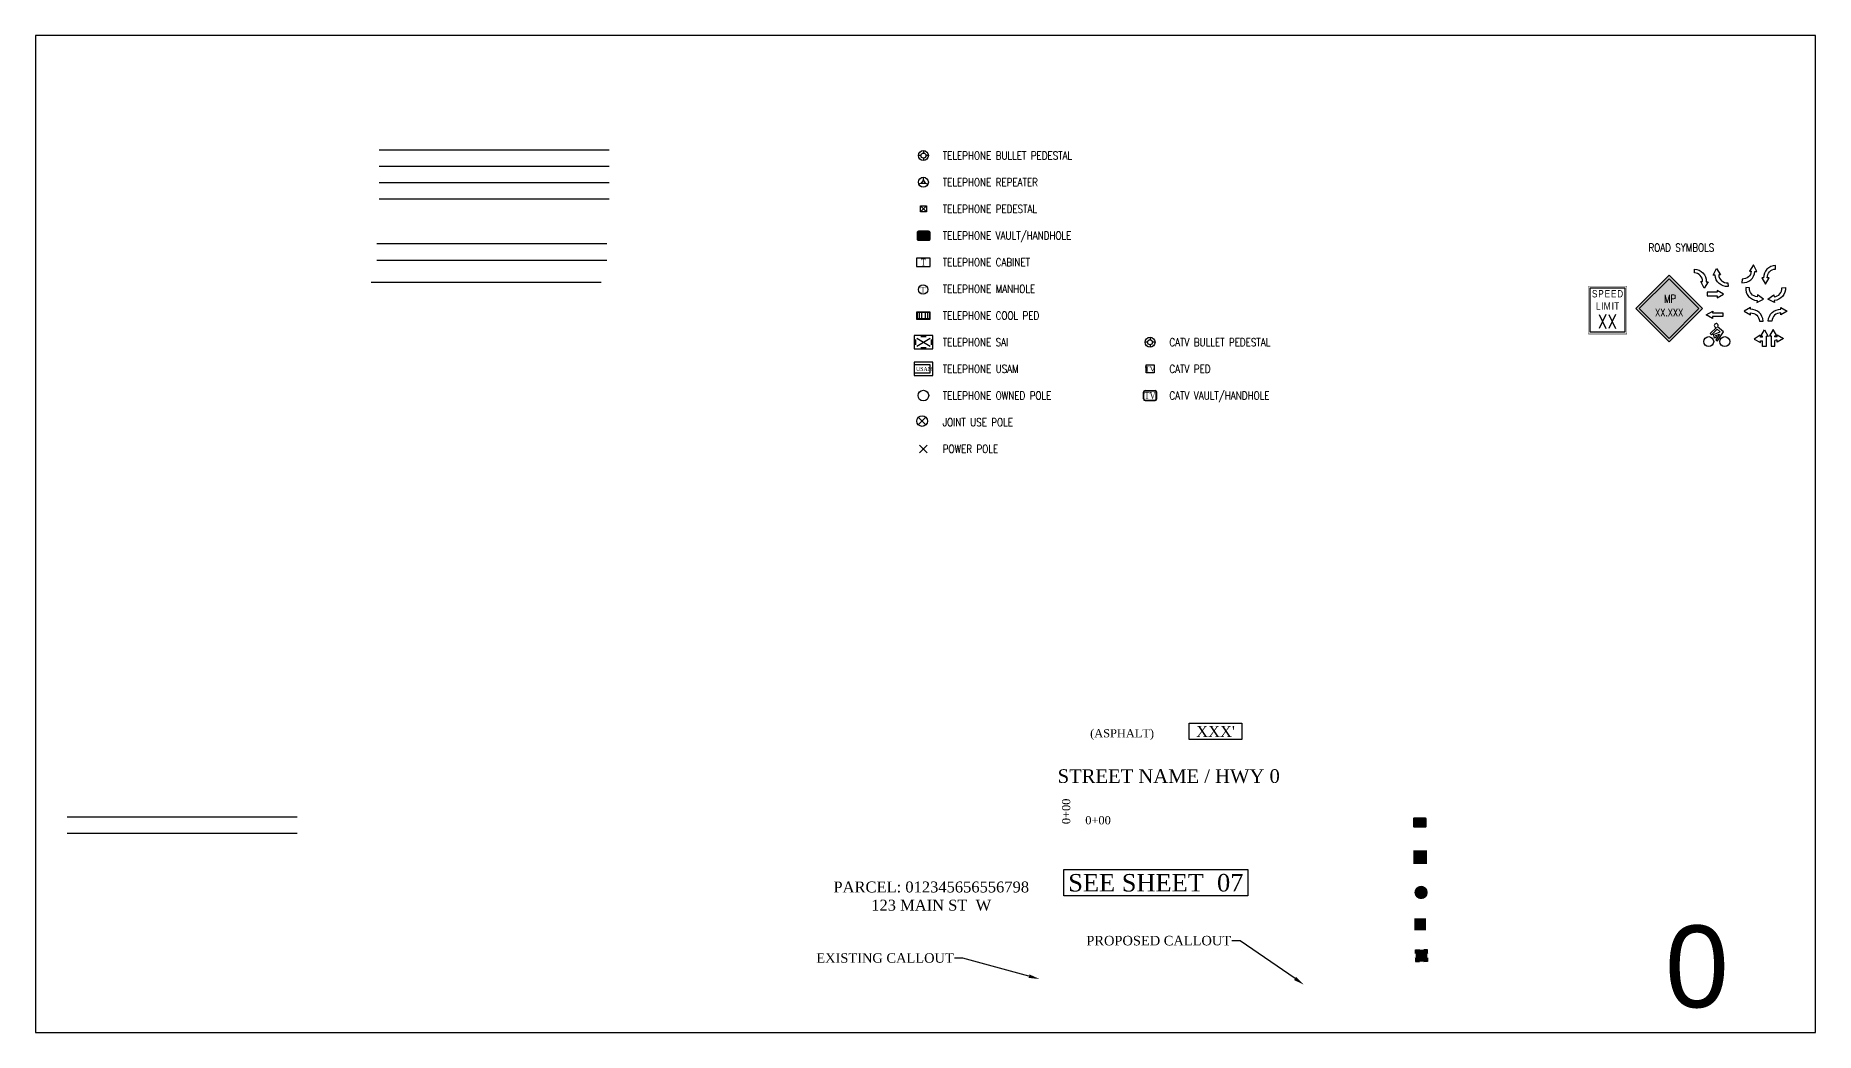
# Model space of a CAD drawing. Header units: feet. Extents: x 865220 to 5696323, y -2240498 to 1923703.
# Drawn here: x 2843857 to 2844509, y 952593 to 952959 of the extents above; entities that cross this region are included whole.
import ezdxf
from ezdxf import colors
from ezdxf.entities.mleader import LeaderData, LeaderLine
from ezdxf.enums import TextEntityAlignment as Align
from ezdxf.lldxf.tags import DXFTag
from ezdxf.math import Vec2, Vec3

# ---------------------------------------------------------------- set-up
doc = ezdxf.new("R2010")
doc.units = ezdxf.units.FT
doc.header["$LTSCALE"] = 0.015
doc.header["$MEASUREMENT"] = 0
doc.set_wipeout_variables(frame=1)
for name, color, linetype in [('ADDRESS', 7, 'Continuous'), ('BOC', 7, 'BOC'), ('BORDER', 7, 'Continuous'), ('CATV STRUCT-EX', 30, 'CATV'), ('CENTER_LINE', 7, 'CL'), ('DETAIL', 7, 'Continuous'), ('DIMENSION-PROP', 7, 'Continuous'), ('EASEMENT', 7, 'EASEMENT'), ('ELEC STRUCT-EX', 1, 'Continuous'), ('EOP', 7, 'EOP'), ('F1', 112, 'F1'), ('FOOTAGE', 7, 'Continuous'), ('NOTES', 7, 'Continuous'), ('PUE', 7, 'PUE'), ('RUNNING LINE (AERIAL)', 10, 'Continuous'), ('RW', 174, 'RW'), ('STATIONING', 7, 'Continuous'), ('STREET NAME', 7, 'Continuous'), ('TAIL', 1, 'MST'), ('TEL LINE', 30, 'TEL'), ('TELEPHONE STRUCT-EX', 30, 'Continuous'), ('TELEPHONE STRUCT-PROP', 6, 'Continuous'), ('TRAFFIC LANE', 254, 'LANE')]:
    doc.layers.add(name, color=color, linetype=linetype)
doc.layers.add('RUNNING LINE (UNDERGROUND)', color=10, linetype='Continuous', lineweight=40)
doc.layers.add('WORK BOUNDARY', color=110, linetype='Continuous', lineweight=40)
doc.styles.add('Dimensions 100', font='arial.ttf')
doc.styles.add('Line', font='txt.shx', dxfattribs={"height": 3})
doc.styles.add('RS332', font='romans.shx', dxfattribs={"width": 0.8})
doc.styles.add('SIMPLEX', font='times.ttf', dxfattribs={"width": 0.8})
doc.styles.get("Standard").update_dxf_attribs({"font": 'times.ttf'})
doc.styles.add('Utilities', font='arial.ttf', dxfattribs={"height": 2.5})
tags = doc.linetypes.add('BOC', pattern='A,100,-5,["BOC",Line,S=1,R=0,X=0,Y=-1.5],-12', length=117).pattern_tags.tags
tags[6] = DXFTag(74, 10)
tags = doc.linetypes.add('CATV', pattern='A,20,-5,["CATV",Line,S=1,R=0,X=-2,Y=-1.5],-12', length=37).pattern_tags.tags
tags[6] = DXFTag(74, 10)
tags = doc.linetypes.add('CL', pattern='A,10,-8,8,-8,35,-8,8,-8,20,-5,["C/L",Line,S=1,R=0,X=0,Y=-1.5],-12,10', length=140).pattern_tags.tags
tags[22] = DXFTag(74, 10)
tags = doc.linetypes.add('EASEMENT', pattern='A,20,-4,4,-4,4,-4,4,-5,["ESMT",Line,S=1,R=0,X=-2,Y=-1.5],-12,4,-4', length=69).pattern_tags.tags
tags[18] = DXFTag(74, 10)
tags = doc.linetypes.add('EOP', pattern='A,100,-5,["EOP",Line,S=1,R=0,X=0,Y=-1.5],-12', length=117).pattern_tags.tags
tags[6] = DXFTag(74, 10)
tags = doc.linetypes.add('F1', pattern='A,15,-5,["F1",Line,S=1.5,R=0,X=0,Y=-1.5],-12', length=32).pattern_tags.tags
tags[6] = DXFTag(74, 10)
tags = doc.linetypes.add('LANE', pattern='A,10,-8,8,-8,8,-8,20,-5,["LANE",Line,S=1,R=0,X=0,Y=-1.5],-18,10', length=103).pattern_tags.tags
tags[18] = DXFTag(74, 10)
tags = doc.linetypes.add('MST', pattern='A,5,-5,5,-5,["TAIL",Line,S=1.5,R=0,X=0,Y=-1.5],-20', length=40).pattern_tags.tags
tags[10] = DXFTag(74, 10)
tags = doc.linetypes.add('PUE', pattern='A,20,-4,4,-4,4,-4,4,-5,["PUE",Line,S=1,R=0,X=0,Y=-1.5],-12,4,-4', length=69).pattern_tags.tags
tags[18] = DXFTag(74, 10)
tags = doc.linetypes.add('RW', pattern='A,10,-8,8,-8,8,-8,20,-5,["R/W",Line,S=1,R=0,X=0,Y=-1.5],-12,10', length=97).pattern_tags.tags
tags[18] = DXFTag(74, 10)
tags = doc.linetypes.add('TEL', pattern='A,20,-5,["T",Line,S=1,R=0,X=0,Y=-1.5],-12', length=37).pattern_tags.tags
tags[6] = DXFTag(74, 10)

# ---------------------------------------------------------------- blocks, each defined once
blk = doc.blocks.new("4'x4' BORE PIT")
at = {"color": 6}
blk.add_wipeout([(-2, 2), (2, 2), (2, -2), (-2, -2)], dxfattribs=at)
at = {"ltscale": 40, "true_color": 0xffffff}
h = blk.add_hatch(color=7, dxfattribs=at)
h.dxf.hatch_style = 1
h.paths.add_polyline_path([(-2, -2), (2, -2), (2, 2), (-2, 2)])
at = {"layer": 'RUNNING LINE (UNDERGROUND)', "color": 6, "lineweight": 0, "const_width": 0.3, "flags": 128}
blk.add_lwpolyline([(-2, 2), (2, 2), (2, -2), (-2, -2)], close=True, dxfattribs=at)
blk = doc.blocks.new('NEW HH')
at = {"ltscale": 40, "true_color": 0xffffff}
h = blk.add_hatch(color=7, dxfattribs=at)
h.dxf.hatch_style = 1
h.paths.add_polyline_path([(-0.061, -0.031, 0.414214), (-0.046, -0.046), (0.046, -0.046, 0.414214), (0.061, -0.031), (0.061, 0.031, 0.414214), (0.046, 0.046), (-0.046, 0.046, 0.414214), (-0.061, 0.031)])
at = {"layer": 'RUNNING LINE (UNDERGROUND)', "color": 6, "lineweight": 0, "const_width": 0.005, "flags": 128}
blk.add_lwpolyline([(-0.061, 0.031), (-0.061, -0.031, 0.414214), (-0.046, -0.046), (0.046, -0.046, 0.414214), (0.061, -0.031), (0.061, 0.031, 0.414214), (0.046, 0.046), (-0.046, 0.046, 0.414214)], format="xyb", close=True, dxfattribs=at)
at = {"layer": 'TELEPHONE STRUCT-PROP', "color": 18, "true_color": 0x000000, "style": 'Utilities'}
blk.add_text('HH', height=0.05, dxfattribs=at).set_placement((0, 0), align=Align.MIDDLE_CENTER)
blk = doc.blocks.new('Turn Arrow 1')
at = {"layer": 'TRAFFIC LANE'}
blk.add_lwpolyline([(6.03, 6.95, -0.414017), (1.59, 3.08), (1.47, 1.3, 0.414017), (7.82, 6.82), (8.73, 6.76), (7.14, 10.02), (5.12, 7.01)], format="xyb", close=True, dxfattribs=at).dxf.unprotected_set("ltscale", 0)
blk = doc.blocks.new('Turn Arrow 2')
at = {"layer": 'TRAFFIC LANE'}
blk.add_lwpolyline([(2.39, 4, -0.414017), (6.43, 8.28), (6.38, 10.07, 0.414017), (0.6, 3.95), (-0.32, 3.92), (1.58, 0.84), (3.3, 4.03)], format="xyb", close=True, dxfattribs=at).dxf.unprotected_set("ltscale", 0)
blk = doc.blocks.new('Turn Arrow Hybrid 1')
at = {"layer": 'TRAFFIC LANE', "ltscale": 10}
blk.add_lwpolyline([(26429.56, 28334.88), (26429.56, 28335.33), (26430.46, 28335.33), (26428.67, 28338.45), (26426.85, 28335.31), (26427.77, 28335.32), (26427.8, 28330.31), (26429.59, 28330.32), (26429.57, 28333.06)], dxfattribs=at)
blk.add_lwpolyline([(26429.56, 28334.88, -0.046171), (26430.66, 28334.95), (26430.69, 28335.86), (26433.77, 28333.96), (26430.58, 28332.24), (26430.61, 28333.16, 0.062647), (26429.57, 28333.06, 0.062647)], format="xyb", dxfattribs=at)
blk = doc.blocks.new('Turn Arrow Hybrid 2')
at = {"layer": 'TRAFFIC LANE', "ltscale": 10}
blk.add_lwpolyline([(26423.55, 28334.64, 0.046171), (26422.46, 28334.71), (26422.43, 28335.62), (26419.35, 28333.72), (26422.54, 28332), (26422.51, 28332.92, -0.062647), (26423.54, 28332.82, -0.062647)], format="xyb", dxfattribs=at)
blk.add_lwpolyline([(26423.55, 28334.64), (26423.56, 28335.09), (26422.66, 28335.09), (26424.44, 28338.21), (26426.26, 28335.07), (26425.35, 28335.08), (26425.32, 28330.07), (26423.53, 28330.08), (26423.54, 28332.82)], dxfattribs=at)
blk = doc.blocks.new('TELEPHONE BULLET PEDESTAL')
at = {"layer": 'TELEPHONE STRUCT-EX'}
for p, q in [((-0.9375, 0), (-1.875, 0)), ((-0.9375, 0), (-1.875, 0)), ((0, 1.875), (0, 0.9375)), ((0, 1.875), (0, 0.9375)), ((1.875, 0), (0.9375, 0)), ((1.875, 0), (0.9375, 0)), ((0, -0.9375), (0, -1.875)), ((0, -0.9375), (0, -1.875))]:
    blk.add_line(p, q, dxfattribs=at)
for radius in [1.875, 1.875, 0.9375, 0.9375]:
    blk.add_circle((0, 0), radius, dxfattribs=at)
blk = doc.blocks.new('TELEPHONE REPEATER')
at = {"layer": 'TELEPHONE STRUCT-EX'}
for p, q in [((0, 0.94), (-0.86, -0.37)), ((0, 0.94), (0, 1.88)), ((0.86, -0.37), (0, 0.94)), ((-0.86, -0.37), (-1.73, -0.73)), ((-0.86, -0.37), (0.86, -0.37)), ((0.86, -0.37), (1.73, -0.73))]:
    blk.add_line(p, q, dxfattribs=at)
blk.add_circle((0, 0), 1.88, dxfattribs=at)
blk = doc.blocks.new('TELPED')
at = {"linetype": 'Continuous', "flags": 128}
blk.add_lwpolyline([(0.28, 0.28), (0.28, -0.28), (-0.28, -0.28), (-0.28, 0.28)], close=True, dxfattribs=at)
blk = doc.blocks.new('TELEPHONE PEDESTAL')
at = {"layer": 'TELEPHONE STRUCT-EX'}
for p, q in [((-1.12, 1.12), (1.12, -1.12)), ((1.12, 1.12), (-1.12, -1.12))]:
    blk.add_line(p, q, dxfattribs=at)
at = {"layer": 'TELEPHONE STRUCT-EX', "xscale": 4, "yscale": 4, "zscale": 4}
blk.add_blockref('TELPED', (0, 0), dxfattribs=at)
blk = doc.blocks.new('TELEPHONE MANHOLE')
at = {"layer": 'TELEPHONE STRUCT-EX'}
blk.add_circle((0, 0), 1.76, dxfattribs=at)
at = {"layer": 'TELEPHONE STRUCT-EX', "style": 'SIMPLEX'}
blk.add_text('T', height=2, dxfattribs=at).set_placement((0, 0.01), align=Align.MIDDLE_CENTER)
blk = doc.blocks.new('SAI')
at = {"layer": 'TELEPHONE STRUCT-EX'}
for p, q in [((3.5, 2.5), (-3.5, 2.5)), ((-3.5, 2.5), (-3.5, -2.5)), ((-3, 1), (-3, -1)), ((-2.5, 1.5), (2.5, -1.5)), ((-2.5, -1.5), (2.5, 1.5)), ((1, 2), (-1, 2)), ((3, -1), (3, 1)), ((3.5, -2.5), (3.5, 2.5)), ((-3.5, -2.5), (3.5, -2.5)), ((-1, -2), (1, -2))]:
    blk.add_line(p, q, dxfattribs=at)
blk = doc.blocks.new('TELEPHONE CABINET')
at = {"layer": 'TELEPHONE STRUCT-EX', "linetype": 'Continuous'}
blk.add_lwpolyline([(-2.6, -1.6), (2.6, -1.6), (2.6, 1.6), (-2.6, 1.6)], close=True, dxfattribs=at)
at = {"layer": 'TELEPHONE STRUCT-EX', "style": 'SIMPLEX', "width": 0.8}
blk.add_text('T', height=2.6, dxfattribs=at).set_placement((0, 0), align=Align.MIDDLE_CENTER)
blk = doc.blocks.new('TELEPHONE COOL PED')
at = {"layer": 'TELEPHONE STRUCT-EX'}
for p, q in [((-1.55, 1.23), (-1.55, -1.23)), ((-0.73, 1.23), (-0.73, -1.23)), ((0.73, 1.23), (0.73, -1.23)), ((1.55, 1.23), (1.55, -1.23))]:
    blk.add_line(p, q, dxfattribs=at)
at = {"layer": 'TELEPHONE STRUCT-EX', "flags": 128}
for points in [[(2.46, 1.43), (2.46, -1.43), (-2.46, -1.43), (-2.46, 1.43)], [(2.26, 1.23), (2.26, -1.23), (-2.26, -1.23), (-2.26, 1.23)]]:
    blk.add_lwpolyline(points, close=True, dxfattribs=at)
blk = doc.blocks.new('TELEPHONE USAM')
at = {"layer": 'TELEPHONE STRUCT-EX'}
for p, q in [((-3.5, 2.5), (-3.5, -2.5)), ((3.5, 2.5), (-3.5, 2.5)), ((2.5, 1.5), (-3.5, 1.5)), ((2.5, -1.5), (2.5, 1.5)), ((3.5, -2.5), (3.5, 2.5)), ((-3.5, -1.5), (2.5, -1.5)), ((-3.5, -2.5), (3.5, -2.5))]:
    blk.add_line(p, q, dxfattribs=at)
at = {"layer": 'TELEPHONE STRUCT-EX', "style": 'SIMPLEX', "width": 0.8}
blk.add_text('USAM', height=1.5, dxfattribs=at).set_placement((-2.77, -0.76))
blk = doc.blocks.new('TELEPHONE OWNED POLE')
at = {"layer": 'TELEPHONE STRUCT-EX'}
blk.add_circle((0, 0), 2, dxfattribs=at)
blk = doc.blocks.new('CATV PED')
at = {"layer": 'CATV STRUCT-EX', "flags": 128}
blk.add_lwpolyline([(1.5, -1.5), (-1.5, -1.5), (-1.5, 1.5), (1.5, 1.5)], close=True, dxfattribs=at)
at = {"layer": 'CATV STRUCT-EX', "style": 'SIMPLEX', "width": 0.8}
blk.add_text('TV', height=2, dxfattribs=at).set_placement((0, 0), align=Align.MIDDLE_CENTER)
blk = doc.blocks.new('CATV VAULT - HH')
at = {"layer": 'CATV STRUCT-EX'}
for p, q in [((-2.5, -1.25), (-2.5, 1.25)), ((-2.35, -1.25), (-2.35, 1.25)), ((-1.88, 1.88), (1.88, 1.88)), ((-1.88, 1.72), (1.88, 1.72)), ((2.35, -1.25), (2.35, 1.25)), ((2.5, -1.25), (2.5, 1.25)), ((-1.88, -1.72), (1.88, -1.72)), ((-1.88, -1.88), (1.88, -1.88))]:
    blk.add_line(p, q, dxfattribs=at)
for centre, radius, start, end in [((-1.88, 1.25), 0.625, 90, 180), ((-1.88, 1.25), 0.475, 90, 180), ((1.88, 1.25), 0.625, 0, 90), ((1.88, 1.25), 0.475, 0, 90), ((-1.88, -1.25), 0.625, 180, 270), ((-1.88, -1.25), 0.475, 180, 270), ((1.88, -1.25), 0.625, 270, 0), ((1.88, -1.25), 0.475, 270, 0)]:
    blk.add_arc(centre, radius, start, end, dxfattribs=at)
at = {"layer": 'CATV STRUCT-EX', "style": 'SIMPLEX', "width": 0.8}
blk.add_text('TV', height=2.6, dxfattribs=at).set_placement((0, 0), align=Align.MIDDLE_CENTER)
blk = doc.blocks.new('CATV BULLET PEDESTAL')
at = {"layer": 'CATV STRUCT-EX'}
for p, q in [((-0.9375, 0), (-1.875, 0)), ((-0.9375, 0), (-1.875, 0)), ((0, 1.875), (0, 0.9375)), ((0, 1.875), (0, 0.9375)), ((1.875, 0), (0.9375, 0)), ((1.875, 0), (0.9375, 0)), ((0, -0.9375), (0, -1.875)), ((0, -0.9375), (0, -1.875))]:
    blk.add_line(p, q, dxfattribs=at)
for radius in [1.875, 1.875, 0.9375, 0.9375]:
    blk.add_circle((0, 0), radius, dxfattribs=at)
blk = doc.blocks.new('Power Pole')
at = {"layer": 'ELEC STRUCT-EX'}
for p, q in [((1.38, 1.38), (-1.38, -1.38)), ((-1.38, 1.38), (1.38, -1.38))]:
    blk.add_line(p, q, dxfattribs=at)
blk = doc.blocks.new('EX HH')
at = {"ltscale": 40, "true_color": 0xffffff}
h = blk.add_hatch(color=7, dxfattribs=at)
h.dxf.hatch_style = 1
h.paths.add_polyline_path([(-0.061, -0.031, 0.414214), (-0.046, -0.046), (0.046, -0.046, 0.414214), (0.061, -0.031), (0.061, 0.031, 0.414214), (0.046, 0.046), (-0.046, 0.046, 0.414214), (-0.061, 0.031)])
at = {"color": 30, "const_width": 0.005, "flags": 128}
blk.add_lwpolyline([(-0.061, 0.031), (-0.061, -0.031, 0.414214), (-0.046, -0.046), (0.046, -0.046, 0.414214), (0.061, -0.031), (0.061, 0.031, 0.414214), (0.046, 0.046), (-0.046, 0.046, 0.414214)], format="xyb", close=True, dxfattribs=at)
at = {"layer": 'RUNNING LINE (UNDERGROUND)', "color": 7, "lineweight": -3, "flags": 128}
blk.add_lwpolyline([(-0.054, 0.031), (-0.054, -0.031, 0.414214), (-0.046, -0.038), (0.046, -0.038, 0.414214), (0.054, -0.031), (0.054, 0.031, 0.414214), (0.046, 0.038), (-0.046, 0.038, 0.414214)], format="xyb", close=True, dxfattribs=at)
at = {"layer": 'TELEPHONE STRUCT-PROP', "color": 30, "style": 'Utilities'}
blk.add_text('HH', height=0.05, dxfattribs=at).set_placement((0, 0), align=Align.MIDDLE_CENTER)
blk = doc.blocks.new('*U60')
at = {"ltscale": 40, "true_color": 0xffffff}
h = blk.add_hatch(color=7, dxfattribs=at)
h.dxf.hatch_style = 1
h.paths.add_polyline_path([(0, -13.51), (13.51, 0), (0, 13.51), (-13.51, 0)])
at = {"color": 18, "lineweight": 25, "ltscale": 40, "true_color": 0x000000}
for points in [[(-13.51, 0), (0, 13.51), (13.51, 0), (0, -13.51)], [(-12.09, 0), (0, 12.09), (12.09, 0), (0, -12.09)]]:
    blk.add_lwpolyline(points, close=True, dxfattribs=at)
at = {"layer": 'NOTES', "color": 18, "lineweight": 25, "ltscale": 10, "true_color": 0x000000, "insert": (-3.42, 5.6), "char_height": 3.2, "attachment_point": 1, "style": 'RS332'}
blk.add_mtext_dynamic_manual_height_columns('\\pxqc;MP', width=7.621, gutter_width=24, heights=[0], dxfattribs=at)
at = {"layer": 'NOTES', "color": 18, "lineweight": 25, "ltscale": 3, "true_color": 0x000000, "style": 'RS332', "width": 0.8}
blk.add_attdef('X.XXX', text='', height=3, dxfattribs=at).set_placement((0.02, -3.11), align=Align.CENTER)
blk = doc.blocks.new('SPEED LIMIT')
at = {"color": 7}
blk.add_wipeout([(-11.7, 14.6), (11.7, 14.6), (11.7, -14.6), (-11.7, -14.6)], dxfattribs=at)
at = {"layer": 'NOTES', "color": 7, "ltscale": 10, "const_width": 0.3}
blk.add_lwpolyline([(-11.7, 14.6), (11.7, 14.6), (11.7, -14.6), (-11.7, -14.6)], close=True, dxfattribs=at)
at = {"layer": 'NOTES', "color": 7, "ltscale": 10}
blk.add_lwpolyline([(-10.6, 13.5), (10.6, 13.5), (10.6, -13.5), (-10.6, -13.5)], close=True, dxfattribs=at)
at = {"layer": 'NOTES', "color": 7, "ltscale": 10, "insert": (-6.5, 12.2), "char_height": 4.5, "attachment_point": 1, "style": 'RS332'}
blk.add_mtext_dynamic_manual_height_columns('\\pxqc;{\\fArial|b0|i0|c0|p34;\\T1.15;SPEED LIMIT}', width=13.46, gutter_width=30, heights=[0], dxfattribs=at)
at = {"layer": 'NOTES', "color": 7, "lineweight": 30, "ltscale": 3, "style": 'RS332', "width": 0.8}
blk.add_attdef('X', text='', height=8.5, dxfattribs=at).set_placement((-0.1, -11.3), align=Align.CENTER)
blk = doc.blocks.new('Traffic Arrow')
at = {"layer": 'TRAFFIC LANE'}
blk.add_lwpolyline([(9.01, 0.9), (4, 0.88), (4, 1.78), (0.89, -0.01), (4.02, -1.83), (4.01, -0.91), (9.02, -0.89)], close=True, dxfattribs=at).dxf.unprotected_set("ltscale", 0)
blk = doc.blocks.new('bike')
at = {"layer": 'TRAFFIC LANE', "flags": 128}
for points in [[(-0.3, 1.82), (-1.81, 0.33)], [(-1.81, 0.33), (-1.48, -0.01)], [(0.63, 0.76), (-0.1, 1.36), (-1.48, -0.01)], [(-0.76, -0.74), (-1.04, 0.08), (0.63, 0.76)], [(0.46, 0.19), (-0.48, -1.2), (-0.09, -1.46), (1.39, 0.74), (-0.06, 1.94)], [(-0.32, -0.59), (-0.46, -0.19), (0.46, 0.19)], [(-0.76, -0.74), (-0.32, -0.59)]]:
    blk.add_lwpolyline(points, dxfattribs=at).dxf.unprotected_set("ltscale", 0)
at = {"layer": 'TRAFFIC LANE'}
for centre in [(-2.19, -1.65), (1.72, -1.65)]:
    blk.add_circle(centre, 1.22, dxfattribs=at).dxf.unprotected_set("ltscale", 0)
blk.add_arc((-0.37, 2.28), 0.466, 312.5021, 278.9197, dxfattribs=at).dxf.unprotected_set("ltscale", 0)
blk = doc.blocks.new('JOINT USE POLE')
at = {"layer": 'TELEPHONE STRUCT-EX', "color": 0}
for p, q in [((1.41, 1.41), (-1.41, -1.41)), ((-1.41, 1.41), (1.41, -1.41))]:
    blk.add_line(p, q, dxfattribs=at)
blk.add_circle((0, 0), 2, dxfattribs=at)
blk = doc.blocks.new('Proposed FlowerPot')
at = {"lineweight": 5, "ltscale": 100, "true_color": 0xffffff}
h = blk.add_hatch(color=7, dxfattribs=at)
h.dxf.hatch_style = 1
h.paths.add_polyline_path([(-0.06, 0, 0.414214), (0, -0.06, 0.414214), (0.06, 0, 0.414214), (0, 0.06, 0.414214)])
at = {"lineweight": 5, "ltscale": 100}
blk.add_circle((0, 0), 0.0604, dxfattribs=at)
at = {"layer": 'RUNNING LINE (UNDERGROUND)', "color": 6, "lineweight": 5, "const_width": 0.00907, "flags": 128}
blk.add_lwpolyline([(-0.06, 0, -0.414214), (0, 0.06, -0.414214), (0.06, 0, -0.414214), (0, -0.06, -0.414214), (-0.06, 0)], format="xyb", dxfattribs=at)
at = {"color": 18, "linetype": 'ByBlock', "lineweight": 5, "ltscale": 100, "true_color": 0x000000, "style": 'Dimensions 100'}
blk.add_text('F', height=0.0744, dxfattribs=at).set_placement((-0.029, -0.037))
blk = doc.blocks.new('PFP')
at = {"color": 6}
blk.add_wipeout([(-0.121, 0.121), (0.121, 0.121), (0.121, -0.121), (-0.121, -0.121)], dxfattribs=at)
at = {"ltscale": 40, "true_color": 0xffffff}
h = blk.add_hatch(color=7, dxfattribs=at)
h.dxf.hatch_style = 1
h.paths.add_polyline_path([(-0.121, -0.121), (0.121, -0.121), (0.121, 0.121), (-0.121, 0.121)])
at = {"layer": 'RUNNING LINE (UNDERGROUND)', "color": 6, "lineweight": 0, "const_width": 0.0181, "flags": 128}
blk.add_lwpolyline([(-0.121, 0.121), (0.121, 0.121), (0.121, -0.121), (-0.121, -0.121)], close=True, dxfattribs=at)
at = {"layer": 'RUNNING LINE (UNDERGROUND)', "color": 18, "lineweight": 0, "true_color": 0x000000, "const_width": 0.0181, "flags": 128}
for points in [[(-0.084, -0.084), (0.084, 0.084)], [(-0.084, 0.084), (0.084, -0.084)]]:
    blk.add_lwpolyline(points, dxfattribs=at)
blk = doc.blocks.new('*U65')
at = {"ltscale": 40}
h = blk.add_hatch(color=6, dxfattribs=at)
h.dxf.hatch_style = 1
h.paths.add_polyline_path([(0.121, -0.044), (0.121, 0.044, 0.307805), (0.044, 0.12), (-0.044, 0.12, 0.307805), (-0.121, 0.044), (-0.121, -0.044, 0.307805), (-0.044, -0.12), (0.044, -0.12, 0.307805)])
at = {"ltscale": 100, "true_color": 0x000000}
h = blk.add_hatch(color=18, dxfattribs=at)
h.dxf.hatch_style = 1
h.paths.add_polyline_path([(0.121, -0.12), (0.121, -0.044, -0.307805), (0.044, -0.12)])
h.paths.add_polyline_path([(-0.121, -0.044), (-0.121, -0.12), (-0.044, -0.12, -0.307805)])
h.paths.add_polyline_path([(-0.121, 0.12), (-0.121, 0.044, -0.307805), (-0.044, 0.12)])
h.paths.add_polyline_path([(0.121, 0.044), (0.121, 0.12), (0.044, 0.12, -0.307805)])
at = {"color": 18, "ltscale": 100, "true_color": 0x000000, "flags": 128}
for points in [[(-0.121, 0.12), (-0.044, 0.12, 0.307805), (-0.121, 0.044), (-0.121, 0.12)], [(0.121, 0.12), (0.044, 0.12, -0.307805), (0.121, 0.044), (0.121, 0.12)], [(-0.121, -0.12), (-0.044, -0.12, -0.307805), (-0.121, -0.044), (-0.121, -0.12)], [(0.121, -0.12), (0.044, -0.12, 0.307805), (0.121, -0.044), (0.121, -0.12)]]:
    blk.add_lwpolyline(points, format="xyb", dxfattribs=at)
at = {"color": 7, "lineweight": 50, "ltscale": 100, "true_color": 0xffffff, "flags": 128}
for points in [[(-0.039, 0), (0.039, 0)], [(0, -0.039), (0, 0.039)]]:
    blk.add_lwpolyline(points, dxfattribs=at)

msp = doc.modelspace()

# ---------------------------------------------------------------- linework, layer by layer
at = {"layer": 'BOC', "ltscale": 40, "flags": 128}
msp.add_lwpolyline([(2843983.06, 952904.69), (2844067.33, 952904.69)], dxfattribs=at)
at = {"layer": 'CENTER_LINE', "ltscale": 40, "flags": 128}
msp.add_lwpolyline([(2843983.06, 952916.69), (2844067.33, 952916.69)], dxfattribs=at)
at = {"layer": 'EASEMENT', "ltscale": 40, "flags": 128}
msp.add_lwpolyline([(2843982.24, 952876.33), (2844066.51, 952876.33)], dxfattribs=at)
at = {"layer": 'EOP', "ltscale": 40, "flags": 128}
msp.add_lwpolyline([(2843983.06, 952910.69), (2844067.33, 952910.69)], dxfattribs=at)
at = {"layer": 'F1', "ltscale": 40, "flags": 128}
msp.add_lwpolyline([(2843868.79, 952666.31), (2843953.07, 952666.31)], dxfattribs=at)
at = {"layer": 'PUE', "ltscale": 40, "flags": 128}
msp.add_lwpolyline([(2843982.24, 952882.33), (2844066.51, 952882.33)], dxfattribs=at)
at = {"layer": 'RW', "ltscale": 40, "flags": 128}
msp.add_lwpolyline([(2843983.06, 952898.69), (2844067.33, 952898.69)], dxfattribs=at)
at = {"layer": 'TAIL', "ltscale": 40, "flags": 128}
msp.add_lwpolyline([(2843868.79, 952672.31), (2843953.07, 952672.31)], dxfattribs=at)
at = {"layer": 'TEL LINE', "ltscale": 40, "flags": 128}
msp.add_lwpolyline([(2843980.18, 952868.18), (2844064.46, 952868.18)], dxfattribs=at)

# ---------------------------------------------------------------- block references
for name, p, xscale, yscale, zscale in [('Turn Arrow 2', (2844469.7, 952865.43), -0.7500000000000001, 0.7500000000000001, 0.7500000000000001), ('Turn Arrow 1', (2844478.31, 952865.67), -0.7500000000000001, 0.7500000000000001, 0.7500000000000001), ('Turn Arrow 1', (2844481.2, 952867.04), 0.7500000000000001, 0.7500000000000001, 0.7500000000000001), ('Turn Arrow 2', (2844489.81, 952866.8), 0.7500000000000001, 0.7500000000000001, 0.7500000000000001), ('Turn Arrow Hybrid 2', (2824672.22, 931597.06), 0.7500000000000001, 0.7500000000000001, 0.7500000000000001), ('Turn Arrow Hybrid 1', (2824672.22, 931597.06), 0.7500000000000001, 0.7500000000000001, 0.7500000000000001), ('NEW HH', (2844364.3, 952670.25), 40, 40, 40), ('Proposed FlowerPot', (2844364.76, 952644.64), 37.20833653414967, 37.20833653414967, 37.20833653414967), ('*U65', (2844364.93, 952621.48), 18, 18, 18)]:
    msp.add_blockref(name, p, dxfattribs=dict(xscale=xscale, yscale=yscale, zscale=zscale))
at = {"xscale": 0.9036914640000002, "yscale": 0.9036914640000002, "zscale": 0.9036914640000002}
msp.add_blockref('*U60', (2844455.62, 952858.52), dxfattribs=at).add_auto_attribs({'X.XXX': 'XX.XXX'})
at = {"yscale": 0.7500000000000001, "zscale": 0.7500000000000001}
for name, p, xscale, rotation in [('Turn Arrow 1', (2844482.71, 952867.36), 0.7500000000000001, 270), ('Turn Arrow 1', (2844499.27, 952867.36), -0.7500000000000001, 90), ('Turn Arrow 2', (2844482.47, 952858.75), 0.7500000000000001, 270), ('Turn Arrow 2', (2844499.52, 952858.75), -0.7500000000000001, 90)]:
    msp.add_blockref(name, p, dxfattribs=dict(at, xscale=xscale, rotation=rotation))
msp.add_blockref('Power Pole', (2844182.44, 952807.12))
at = {"layer": 'CATV STRUCT-EX', "xscale": 0.9768868823137693, "yscale": 0.9768868823137693, "zscale": 0.9768868823137693}
for name, p in [('CATV BULLET PEDESTAL', (2844265.47, 952846.2)), ('CATV PED', (2844265.47, 952836.43)), ('CATV VAULT - HH', (2844265.47, 952826.66))]:
    msp.add_blockref(name, p, dxfattribs=at)
at = {"layer": 'DETAIL', "yscale": 0.75, "zscale": 0.75, "rotation": 180}
for p, xscale in [((2844476.28, 952863.84), 0.75), ((2844468.57, 952856.26), -0.75)]:
    msp.add_blockref('Traffic Arrow', p, dxfattribs=dict(at, xscale=xscale))
at = {"layer": 'DIMENSION-PROP', "xscale": 0.9768868823137693, "yscale": 0.9768868823137693, "zscale": 0.9768868823137693}
for name, p in [('TELEPHONE OWNED POLE', (2844182.44, 952826.66)), ('JOINT USE POLE', (2844181.97, 952817.32))]:
    msp.add_blockref(name, p, dxfattribs=at)
at = {"layer": 'TELEPHONE STRUCT-EX'}
for name, p, xscale, yscale, zscale in [('TELEPHONE BULLET PEDESTAL', (2844182.44, 952914.58), 0.9768868823137693, 0.9768868823137693, 0.9768868823137693), ('TELEPHONE REPEATER', (2844182.44, 952904.81), 0.9768868823137693, 0.9768868823137693, 0.9768868823137693), ('TELEPHONE PEDESTAL', (2844182.44, 952895.04), 0.9768868823137693, 0.9768868823137693, 0.9768868823137693), ('EX HH', (2844182.54, 952885.2), 40, 40, 40), ('TELEPHONE CABINET', (2844182.44, 952875.5), 0.9768868823137693, 0.9768868823137693, 0.9768868823137693), ('TELEPHONE MANHOLE', (2844182.32, 952865.48), 0.9768868823137693, 0.9768868823137693, 0.9768868823137693), ('TELEPHONE COOL PED', (2844182.44, 952855.96), 0.9768868823137693, 0.9768868823137693, 0.9768868823137693), ('SAI', (2844182.44, 952846.2), 0.9768868823137693, 0.9768868823137693, 0.9768868823137693), ('TELEPHONE USAM', (2844182.44, 952836.43), 0.9768868823137693, 0.9768868823137693, 0.9768868823137693)]:
    msp.add_blockref(name, p, dxfattribs=dict(at, xscale=xscale, yscale=yscale, zscale=zscale))
at = {"layer": 'TRAFFIC LANE', "xscale": 1.504757717259673, "yscale": 1.504757717259673, "zscale": 1.504757717259673}
msp.add_blockref('bike', (2844473.43, 952848.9), dxfattribs=at)

# ---------------------------------------------------------------- texts
at = {"layer": 'BORDER', "style": 'RS332', "width": 0.8}
for s, height, p in [('TELEPHONE BULLET PEDESTAL', 2.9307, (2844189.53, 952914.58)), ('TELEPHONE REPEATER', 2.9307, (2844189.53, 952904.81)), ('TELEPHONE PEDESTAL', 2.9307, (2844189.53, 952895.04)), ('TELEPHONE VAULT/HANDHOLE', 2.9307, (2844189.53, 952885.27)), ('ROAD SYMBOLS', 2.9307, (2844448.05, 952880.86)), ('TELEPHONE CABINET', 2.9307, (2844189.53, 952875.5)), ('TELEPHONE MANHOLE', 2.9307, (2844189.53, 952865.73)), ('TELEPHONE COOL PED', 2.9307, (2844189.53, 952855.96)), ('TELEPHONE SAI', 2.9307, (2844189.53, 952846.2)), ('CATV BULLET PEDESTAL', 2.9307, (2844272.57, 952846.2)), ('TELEPHONE USAM', 2.9307, (2844189.53, 952836.43)), ('CATV PED', 2.931, (2844272.57, 952836.43)), ('TELEPHONE OWNED POLE', 2.9307, (2844189.53, 952826.66)), ('CATV VAULT/HANDHOLE', 2.9307, (2844272.57, 952826.66)), ('JOINT USE POLE', 2.9307, (2844189.53, 952816.89)), ('POWER POLE', 2.931, (2844189.53, 952807.12))]:
    msp.add_text(s, height=height, dxfattribs=at).set_placement(p, align=Align.MIDDLE_LEFT)
at = {"layer": 'WORK BOUNDARY', "ltscale": 3, "style": 'Utilities'}
msp.add_text('0', height=30, dxfattribs=at).set_placement((2844454.16, 952602.53))

# ---------------------------------------------------------------- next in the draw order: block references
at = {"layer": 'RUNNING LINE (AERIAL)', "xscale": 0.6, "yscale": 0.6, "zscale": 0.6}
msp.add_blockref('SPEED LIMIT', (2844433.09, 952858), dxfattribs=at).add_auto_attribs({'X': 'XX'})

# ---------------------------------------------------------------- next in the draw order: linework, layer by layer
at = {"layer": 'WORK BOUNDARY', "lineweight": -3}
msp.add_lwpolyline([(2843857.22, 952593.36), (2844509.22, 952593.36), (2844509.22, 952958.54), (2843857.22, 952958.54)], close=True, dxfattribs=at)

# ---------------------------------------------------------------- next in the draw order: block references
for name, p, xscale, yscale, zscale in [('PFP', (2844364.44, 952657.55), 19.58057085319607, 19.58057085319607, 19.58057085319607), ("4'x4' BORE PIT", (2844364.45, 952632.97), 1.008214499303968, 1.008214499303968, 1.008214499303968)]:
    msp.add_blockref(name, p, dxfattribs=dict(xscale=xscale, yscale=yscale, zscale=zscale))

# ---------------------------------------------------------------- next in the draw order: texts
at = {"layer": 'ADDRESS', "ltscale": 5, "insert": (2844185.32, 952648.64), "char_height": 4, "attachment_point": 2, "bg_fill": 3, "box_fill_scale": 1.5, "bg_fill_color": 256, "bg_fill_true_color": 13158600, "bg_fill_transparency": 0}
msp.add_mtext('\\pxqc;PARCEL: 012345656556798\\P123 MAIN ST  W', dxfattribs=at)
at = {"layer": 'DETAIL', "ltscale": 5, "insert": (2844255.23, 952704.45), "char_height": 3, "width": 17.8586, "attachment_point": 2, "bg_fill": 3, "box_fill_scale": 1.5, "bg_fill_color": 256, "bg_fill_true_color": 13158600, "bg_fill_transparency": 0}
msp.add_mtext('\\pxqc;(ASPHALT)', dxfattribs=at)
at = {"layer": 'DETAIL', "ltscale": 5, "insert": (2844267.6, 952651.39), "char_height": 6.4, "attachment_point": 2, "bg_fill": 19, "box_fill_scale": 1.25, "bg_fill_color": 256, "bg_fill_transparency": 0}
msp.add_mtext('SEE SHEET  07', dxfattribs=at)
at = {"layer": 'FOOTAGE', "ltscale": 40, "insert": (2844289.47, 952703.63), "char_height": 4, "width": 17.3446, "attachment_point": 5, "bg_fill": 19, "box_fill_scale": 1.25, "bg_fill_color": 256, "bg_fill_transparency": 0}
msp.add_mtext("\\pxqc;XXX'", dxfattribs=at)
at = {"layer": 'STATIONING', "ltscale": 5, "insert": (2844233.24, 952674.34), "char_height": 3, "width": 9.5157, "attachment_point": 2, "rotation": 90, "bg_fill": 3, "box_fill_scale": 1.5, "bg_fill_color": 256, "bg_fill_true_color": 13158600, "bg_fill_transparency": 0}
msp.add_mtext('\\pxqc;0+00', dxfattribs=at)

# ---------------------------------------------------------------- next in the draw order: leaders
at = {"layer": 'DETAIL', "ltscale": 5}
ml = msp.add_multileader_mtext('Standard', dxfattribs=at)
ml.set_content('PROPOSED CALLOUT', color=256)
ml.set_leader_properties()
ml.build(insert=Vec2(0, 0))
ml.multileader.update_dxf_attribs({"has_text_frame": 1, "text_left_attachment_type": 2, "text_right_attachment_type": 2, "dogleg_length": 3})
ctx = ml.context
ctx.base_point, ctx.char_height, ctx.landing_gap_size, ctx.plane_origin = Vec3(2844241.85, 952626.95), 3.5, 1, Vec3(2844346.16, 952643.77)
ctx.left_attachment, ctx.right_attachment, ctx.text_align_type = 2, 2, 1
notes = []
notes.append((ctx, [(0, (1, 1, 0), (2844298.47, 952626.95), (-1, 0), 3, [(0, [(2844321.9, 952610.82)], 0, [])])]))
ctx.mtext.insert, ctx.mtext.alignment, ctx.mtext.flow_direction = Vec3(2844268.66, 952628.74), 2, 5
ctx.mtext.has_bg_fill, ctx.mtext.bg_color, ctx.mtext.bg_scale_factor, ctx.mtext.bg_transparency, ctx.mtext.use_window_bg_color = 1, -1027028792, 1.5, 0, 1
ml = msp.add_multileader_mtext('Standard', dxfattribs=at)
ml.set_content('EXISTING CALLOUT', color=256)
ml.set_leader_properties()
ml.build(insert=Vec2(0, 0))
ml.multileader.update_dxf_attribs({"text_left_attachment_type": 2, "text_right_attachment_type": 2, "dogleg_length": 3})
ctx = ml.context
ctx.base_point, ctx.char_height, ctx.landing_gap_size, ctx.plane_origin = Vec3(2844142.89, 952620.59), 3.5, 1, Vec3(2844217.28, 952609.11)
ctx.left_attachment, ctx.right_attachment, ctx.text_align_type = 2, 2, 1
notes.append((ctx, [(0, (1, 1, 0), (2844196.88, 952620.59), (-1, 0), 3, [(0, [(2844224.99, 952612.92)], 0, [])])]))
ctx.mtext.insert, ctx.mtext.alignment, ctx.mtext.flow_direction = Vec3(2844168.39, 952622.38), 2, 5
ctx.mtext.has_bg_fill, ctx.mtext.bg_color, ctx.mtext.bg_scale_factor, ctx.mtext.bg_transparency, ctx.mtext.use_window_bg_color = 1, -1027028792, 1.5, 0, 1
for ctx, leaders in notes:
    for number, flags, end, landing, length, lines in leaders:
        leader = LeaderData()
        leader.index, (leader.has_last_leader_line, leader.has_dogleg_vector, leader.attachment_direction) = number, flags
        leader.last_leader_point, leader.dogleg_vector, leader.dogleg_length = Vec3(end), Vec3(landing), length
        for number, points, colour, breaks in lines:
            line = LeaderLine()
            line.index, line.vertices, line.color, line.breaks = number, Vec3.list(points), colors.encode_raw_color(colour), breaks
            leader.lines.append(line)
        ctx.leaders.append(leader)

# ---------------------------------------------------------------- next in the draw order: texts
at = {"layer": 'STATIONING', "ltscale": 5, "insert": (2844246.43, 952672.6), "char_height": 3, "width": 9.5157, "attachment_point": 2, "bg_fill": 3, "box_fill_scale": 1.5, "bg_fill_color": 256, "bg_fill_true_color": 13158600, "bg_fill_transparency": 0}
msp.add_mtext('\\pxqc;0+00', dxfattribs=at)

# ---------------------------------------------------------------- next in the draw order: leaders
at = {"layer": 'STREET NAME', "ltscale": 5}
ml = msp.add_multileader_mtext('Standard', dxfattribs=at)
ml.set_content('STREET NAME / HWY 0', color=256)
ml.set_leader_properties()
ml.build(insert=Vec2(0, 0))
ml.multileader.update_dxf_attribs({"leader_type": 0, "text_left_attachment_type": 2, "text_right_attachment_type": 2, "dogleg_length": 3})
ctx = ml.context
ctx.base_point, ctx.char_height, ctx.plane_origin = Vec3(2844230.91, 952687.14), 5, Vec3(2844335.14, 952675.67)
ctx.left_attachment, ctx.right_attachment, ctx.text_align_type = 2, 2, 1
notes = []
notes.append((ctx, [(0, (1, 1, 0), (2844316.75, 952687.14), (-1, 0), 3, [(0, [(2844342.85, 952679.48)], 0, [])])]))
ctx.mtext.insert, ctx.mtext.alignment, ctx.mtext.flow_direction = Vec3(2844272.33, 952689.76), 2, 5
ctx.mtext.has_bg_fill, ctx.mtext.bg_color, ctx.mtext.bg_scale_factor, ctx.mtext.bg_transparency, ctx.mtext.use_window_bg_color = 1, -1027028792, 1.5, 0, 1
for ctx, leaders in notes:
    for number, flags, end, landing, length, lines in leaders:
        leader = LeaderData()
        leader.index, (leader.has_last_leader_line, leader.has_dogleg_vector, leader.attachment_direction) = number, flags
        leader.last_leader_point, leader.dogleg_vector, leader.dogleg_length = Vec3(end), Vec3(landing), length
        for number, points, colour, breaks in lines:
            line = LeaderLine()
            line.index, line.vertices, line.color, line.breaks = number, Vec3.list(points), colors.encode_raw_color(colour), breaks
            leader.lines.append(line)
        ctx.leaders.append(leader)

doc.saveas('drawing.dxf')
